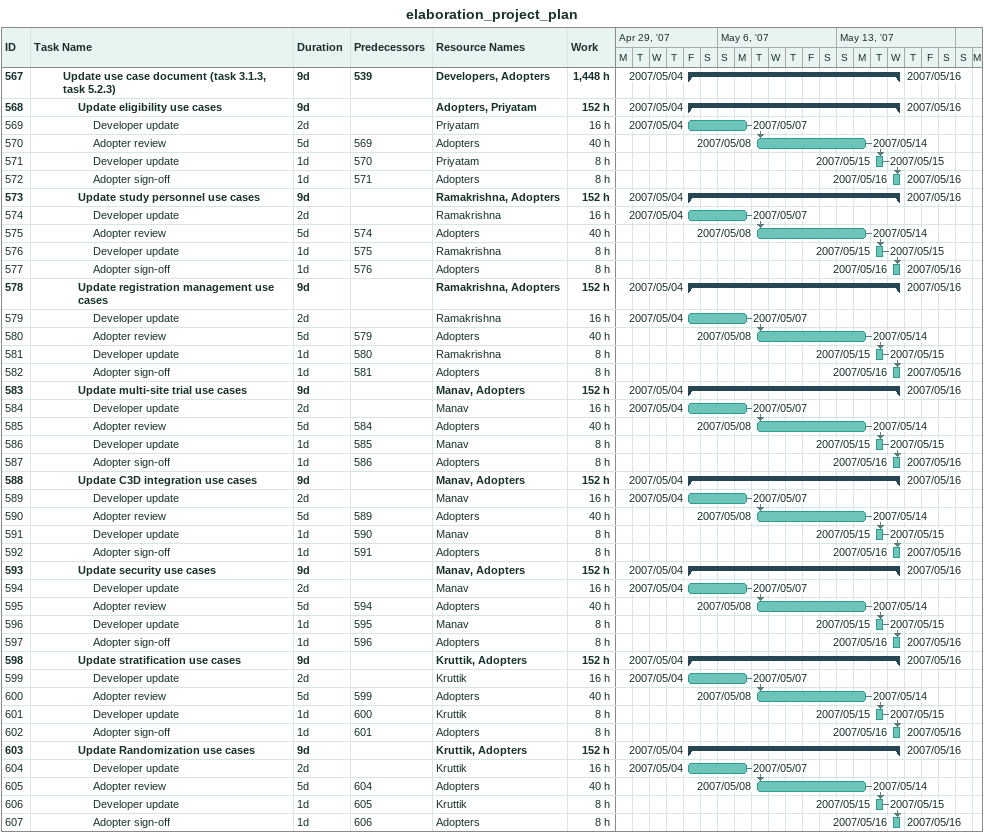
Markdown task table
elaboration_project_plan

| ID | Level | Task | Duration | Start | Finish | Predecessors | Resources | Work (h) |
|---|---|---|---|---|---|---|---|---|
| 567 | 3 | **Update use case document (task 3.1.3, task 5.2.3)** | 9d | 2007-05-04 | 2007-05-16 | 539 | Developers, Adopters | 1448 |
| 568 | 4 | **Update eligibility use cases** | 9d | 2007-05-04 | 2007-05-16 |  | Adopters, Priyatam | 152 |
| 569 | 5 | Developer update | 2d | 2007-05-04 | 2007-05-07 |  | Priyatam | 16 |
| 570 | 5 | Adopter review | 5d | 2007-05-08 | 2007-05-14 | 569 | Adopters | 40 |
| 571 | 5 | Developer update | 1d | 2007-05-15 | 2007-05-15 | 570 | Priyatam | 8 |
| 572 | 5 | Adopter sign-off | 1d | 2007-05-16 | 2007-05-16 | 571 | Adopters | 8 |
| 573 | 4 | **Update study personnel use cases** | 9d | 2007-05-04 | 2007-05-16 |  | Ramakrishna, Adopters | 152 |
| 574 | 5 | Developer update | 2d | 2007-05-04 | 2007-05-07 |  | Ramakrishna | 16 |
| 575 | 5 | Adopter review | 5d | 2007-05-08 | 2007-05-14 | 574 | Adopters | 40 |
| 576 | 5 | Developer update | 1d | 2007-05-15 | 2007-05-15 | 575 | Ramakrishna | 8 |
| 577 | 5 | Adopter sign-off | 1d | 2007-05-16 | 2007-05-16 | 576 | Adopters | 8 |
| 578 | 4 | **Update registration management use cases** | 9d | 2007-05-04 | 2007-05-16 |  | Ramakrishna, Adopters | 152 |
| 579 | 5 | Developer update | 2d | 2007-05-04 | 2007-05-07 |  | Ramakrishna | 16 |
| 580 | 5 | Adopter review | 5d | 2007-05-08 | 2007-05-14 | 579 | Adopters | 40 |
| 581 | 5 | Developer update | 1d | 2007-05-15 | 2007-05-15 | 580 | Ramakrishna | 8 |
| 582 | 5 | Adopter sign-off | 1d | 2007-05-16 | 2007-05-16 | 581 | Adopters | 8 |
| 583 | 4 | **Update multi-site trial use cases** | 9d | 2007-05-04 | 2007-05-16 |  | Manav, Adopters | 152 |
| 584 | 5 | Developer update | 2d | 2007-05-04 | 2007-05-07 |  | Manav | 16 |
| 585 | 5 | Adopter review | 5d | 2007-05-08 | 2007-05-14 | 584 | Adopters | 40 |
| 586 | 5 | Developer update | 1d | 2007-05-15 | 2007-05-15 | 585 | Manav | 8 |
| 587 | 5 | Adopter sign-off | 1d | 2007-05-16 | 2007-05-16 | 586 | Adopters | 8 |
| 588 | 4 | **Update C3D integration use cases** | 9d | 2007-05-04 | 2007-05-16 |  | Manav, Adopters | 152 |
| 589 | 5 | Developer update | 2d | 2007-05-04 | 2007-05-07 |  | Manav | 16 |
| 590 | 5 | Adopter review | 5d | 2007-05-08 | 2007-05-14 | 589 | Adopters | 40 |
| 591 | 5 | Developer update | 1d | 2007-05-15 | 2007-05-15 | 590 | Manav | 8 |
| 592 | 5 | Adopter sign-off | 1d | 2007-05-16 | 2007-05-16 | 591 | Adopters | 8 |
| 593 | 4 | **Update security use cases** | 9d | 2007-05-04 | 2007-05-16 |  | Manav, Adopters | 152 |
| 594 | 5 | Developer update | 2d | 2007-05-04 | 2007-05-07 |  | Manav | 16 |
| 595 | 5 | Adopter review | 5d | 2007-05-08 | 2007-05-14 | 594 | Adopters | 40 |
| 596 | 5 | Developer update | 1d | 2007-05-15 | 2007-05-15 | 595 | Manav | 8 |
| 597 | 5 | Adopter sign-off | 1d | 2007-05-16 | 2007-05-16 | 596 | Adopters | 8 |
| 598 | 4 | **Update stratification use cases** | 9d | 2007-05-04 | 2007-05-16 |  | Kruttik, Adopters | 152 |
| 599 | 5 | Developer update | 2d | 2007-05-04 | 2007-05-07 |  | Kruttik | 16 |
| 600 | 5 | Adopter review | 5d | 2007-05-08 | 2007-05-14 | 599 | Adopters | 40 |
| 601 | 5 | Developer update | 1d | 2007-05-15 | 2007-05-15 | 600 | Kruttik | 8 |
| 602 | 5 | Adopter sign-off | 1d | 2007-05-16 | 2007-05-16 | 601 | Adopters | 8 |
| 603 | 4 | **Update Randomization use cases** | 9d | 2007-05-04 | 2007-05-16 |  | Kruttik, Adopters | 152 |
| 604 | 5 | Developer update | 2d | 2007-05-04 | 2007-05-07 |  | Kruttik | 16 |
| 605 | 5 | Adopter review | 5d | 2007-05-08 | 2007-05-14 | 604 | Adopters | 40 |
| 606 | 5 | Developer update | 1d | 2007-05-15 | 2007-05-15 | 605 | Kruttik | 8 |
| 607 | 5 | Adopter sign-off | 1d | 2007-05-16 | 2007-05-16 | 606 | Adopters | 8 |
